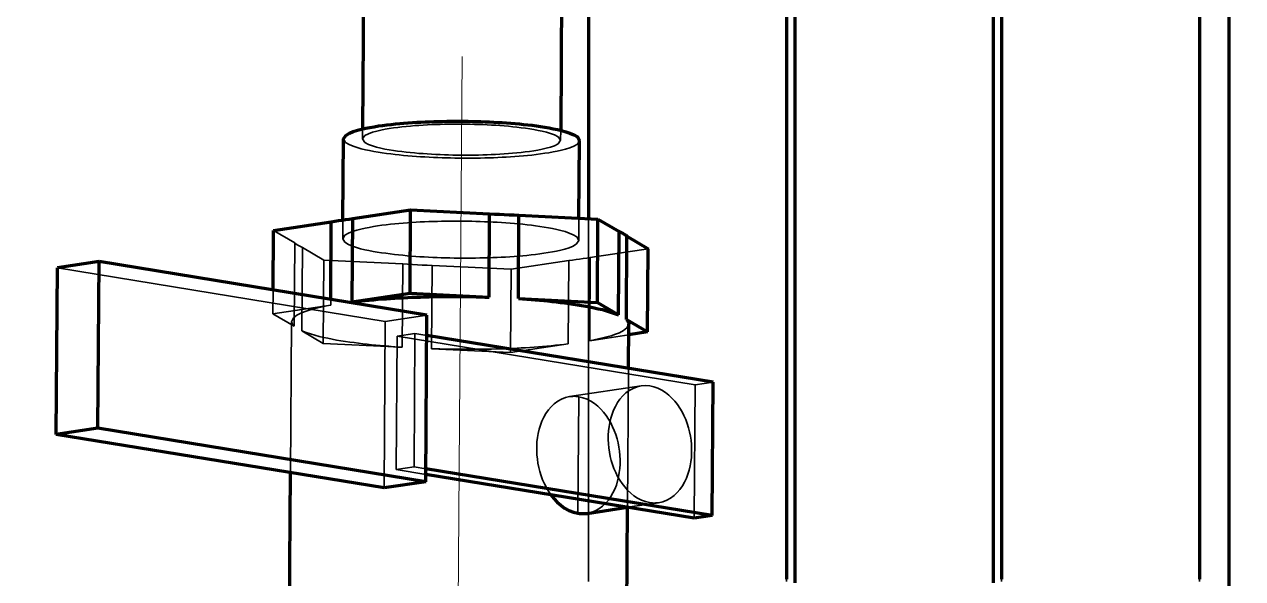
# Model space of a CAD drawing. Header units: millimetres. Extents: x 0 to 2382, y 0 to 420.
# Drawn here: x 257.62 to 272.07, y 241.3 to 247.87 of the extents above; entities that cross this region are included whole.
import ezdxf

# ---------------------------------------------------------------- set-up
doc = ezdxf.new("R2010")
doc.units = ezdxf.units.MM
doc.linetypes.add('IRAM-E-TRAZOS', pattern=[5, 4, -1])
doc.linetypes.add('IRAM-F-TRAZO-PUNTO', pattern=[20, 15, -2, 1, -2])
for name, color, linetype, lineweight in [('01-VISIBLE', 7, 'CONTINUOUS', 70), ('02-OCULTA', 4, 'IRAM-E-TRAZOS', 35), ('03-EJE', 1, 'IRAM-F-TRAZO-PUNTO', 18), ('08-FINA', 5, 'CONTINUOUS', 18)]:
    doc.layers.add(name, color=color, linetype=linetype, lineweight=lineweight)

msp = doc.modelspace()

# ---------------------------------------------------------------- linework, layer by layer
at = {"layer": '01-VISIBLE'}
for p, q in [((261.838, 275.562), (261.634, 246.629)), ((264.188, 275.545), (263.984, 246.613)), ((271.912, 235), (271.912, 252.75)), ((264.312, 251.107), (264.312, 245.565)), ((266.662, 251.107), (266.662, 243.093)), ((269.212, 251.107), (269.212, 243.093)), ((271.562, 251.107), (271.562, 243.093)), ((266.762, 250.565), (266.762, 243.718)), ((269.112, 250.565), (269.112, 243.718)), ((261.401, 245.55), (261.408, 246.512)), ((264.201, 245.571), (264.208, 246.492)), ((261.518, 245.566), (262.204, 245.668)), ((262.197, 244.681), (262.204, 245.668)), ((262.204, 245.668), (263.141, 245.623)), ((260.578, 245.425), (261.263, 245.528)), ((261.257, 244.607), (261.263, 245.528)), ((261.511, 244.578), (261.518, 245.566)), ((263.134, 244.635), (263.141, 245.623)), ((263.482, 244.618), (263.489, 245.606)), ((263.489, 245.606), (264.426, 245.56)), ((264.419, 244.572), (264.426, 245.56)), ((264.426, 245.56), (264.677, 245.412)), ((260.573, 244.719), (260.578, 245.425)), ((264.67, 244.424), (264.677, 245.412)), ((264.763, 244.369), (264.77, 245.356)), ((264.77, 245.356), (265.021, 245.208)), ((265.014, 244.221), (265.021, 245.208)), ((258, 243.007), (258.014, 244.982)), ((258.509, 245.056), (258.014, 244.982)), ((258.495, 243.081), (258.509, 245.056)), ((262.398, 244.421), (258.509, 245.056)), ((261.511, 244.578), (262.197, 244.681)), ((262.197, 244.681), (263.134, 244.635)), ((263.482, 244.618), (264.419, 244.572)), ((264.419, 244.572), (264.67, 244.424)), ((262.384, 242.446), (262.398, 244.421)), ((264.763, 244.369), (265.014, 244.221)), ((264.789, 243.788), (264.792, 244.315)), ((265.014, 244.221), (264.791, 244.187)), ((265.791, 243.625), (262.396, 244.179)), ((265.779, 242.045), (265.791, 243.625)), ((258.495, 243.081), (258, 243.007)), ((262.384, 242.446), (258.495, 243.081)), ((261.889, 242.372), (258, 243.007)), ((260.768, 240.915), (260.78, 242.553)), ((265.779, 242.045), (262.385, 242.599)), ((265.567, 242.013), (262.385, 242.533)), ((262.384, 242.446), (261.889, 242.372)), ((264.298, 242.07), (264.776, 242.142)), ((264.767, 240.796), (264.777, 242.142)), ((265.779, 242.045), (265.567, 242.013))]:
    msp.add_line(p, q, dxfattribs=at)
for points in [[(261.408, 246.512), (261.434, 246.553), (261.477, 246.579), (261.524, 246.598), (261.573, 246.613), (261.622, 246.626), (261.672, 246.638), (261.721, 246.647), (261.771, 246.656), (261.822, 246.664), (261.872, 246.671), (261.922, 246.678), (261.973, 246.683), (262.023, 246.689), (262.074, 246.693), (262.124, 246.698), (262.175, 246.702), (262.226, 246.705), (262.276, 246.708), (262.327, 246.711), (262.378, 246.713), (262.428, 246.715), (262.479, 246.717), (262.53, 246.718), (262.581, 246.719), (262.632, 246.72), (262.682, 246.721), (262.733, 246.721), (262.784, 246.721), (262.835, 246.721), (262.885, 246.72), (262.936, 246.719), (262.987, 246.718), (263.038, 246.716), (263.089, 246.714), (263.139, 246.712), (263.19, 246.71), (263.241, 246.707), (263.291, 246.704), (263.342, 246.701), (263.393, 246.697), (263.443, 246.693), (263.494, 246.688), (263.544, 246.683), (263.595, 246.677), (263.645, 246.672), (263.696, 246.665), (263.746, 246.658), (263.796, 246.65), (263.846, 246.642), (263.896, 246.632), (263.946, 246.622), (263.995, 246.61), (264.044, 246.596), (264.092, 246.58), (264.139, 246.56), (264.182, 246.534), (264.208, 246.492)], [(261.263, 245.528), (261.306, 245.535), (261.348, 245.542), (261.391, 245.548), (261.433, 245.555), (261.476, 245.56), (261.518, 245.566)], [(263.141, 245.623), (263.199, 245.62), (263.257, 245.618), (263.315, 245.615), (263.373, 245.612), (263.431, 245.609), (263.489, 245.606)], [(264.677, 245.412), (264.693, 245.404), (264.709, 245.396), (264.725, 245.388), (264.741, 245.378), (264.756, 245.368), (264.77, 245.356)], [(261.511, 244.578), (261.562, 244.584), (261.612, 244.59), (261.663, 244.595), (261.713, 244.6), (261.764, 244.604), (261.815, 244.609), (261.865, 244.613), (261.916, 244.616), (261.966, 244.62), (262.017, 244.623), (262.068, 244.626), (262.119, 244.628), (262.169, 244.631), (262.22, 244.633), (262.271, 244.635), (262.321, 244.636), (262.372, 244.638), (262.423, 244.639), (262.474, 244.64), (262.525, 244.641), (262.575, 244.641), (262.626, 244.642), (262.677, 244.642), (262.728, 244.642), (262.778, 244.642), (262.829, 244.641), (262.88, 244.641), (262.931, 244.64), (262.981, 244.639), (263.032, 244.638), (263.083, 244.636), (263.134, 244.635)], [(263.482, 244.618), (263.532, 244.615), (263.582, 244.611), (263.633, 244.607), (263.683, 244.603), (263.733, 244.599), (263.783, 244.594), (263.833, 244.589), (263.883, 244.584), (263.933, 244.578), (263.983, 244.572), (264.033, 244.566), (264.083, 244.559), (264.133, 244.552), (264.182, 244.544), (264.232, 244.536), (264.282, 244.528), (264.331, 244.518), (264.38, 244.508), (264.429, 244.497), (264.478, 244.486), (264.527, 244.473), (264.575, 244.458), (264.623, 244.442), (264.67, 244.424)], [(264.763, 244.369), (264.771, 244.361), (264.777, 244.353), (264.783, 244.345), (264.788, 244.335), (264.791, 244.325), (264.792, 244.315)], [(266.762, 243.718), (266.762, 243.668), (266.762, 243.618), (266.762, 243.567), (266.762, 243.517), (266.762, 243.466), (266.762, 243.416), (266.762, 243.365), (266.762, 243.315), (266.762, 243.265), (266.762, 243.214), (266.762, 243.164), (266.762, 243.113), (266.762, 243.063), (266.762, 243.013), (266.762, 242.962), (266.762, 242.912), (266.762, 242.861), (266.762, 242.811), (266.762, 242.761), (266.762, 242.71), (266.762, 242.66), (266.762, 242.609), (266.762, 242.559), (266.762, 242.508), (266.762, 242.458), (266.762, 242.408), (266.762, 242.357), (266.762, 242.307), (266.762, 242.256), (266.762, 242.206), (266.762, 242.156), (266.762, 242.105), (266.762, 242.055), (266.762, 242.004), (266.762, 241.954), (266.762, 241.904), (266.762, 241.853), (266.762, 241.803), (266.762, 241.752), (266.762, 241.702), (266.762, 241.651), (266.762, 241.601), (266.762, 241.551), (266.762, 241.5), (266.762, 241.45), (266.762, 241.399), (266.762, 241.349), (266.762, 241.299), (266.762, 241.248)], [(269.112, 243.718), (269.112, 243.668), (269.112, 243.618), (269.112, 243.567), (269.112, 243.517), (269.112, 243.466), (269.112, 243.416), (269.112, 243.365), (269.112, 243.315), (269.112, 243.265), (269.112, 243.214), (269.112, 243.164), (269.112, 243.113), (269.112, 243.063), (269.112, 243.013), (269.112, 242.962), (269.112, 242.912), (269.112, 242.861), (269.112, 242.811), (269.112, 242.761), (269.112, 242.71), (269.112, 242.66), (269.112, 242.609), (269.112, 242.559), (269.112, 242.508), (269.112, 242.458), (269.112, 242.408), (269.112, 242.357), (269.112, 242.307), (269.112, 242.256), (269.112, 242.206), (269.112, 242.156), (269.112, 242.105), (269.112, 242.055), (269.112, 242.004), (269.112, 241.954), (269.112, 241.904), (269.112, 241.853), (269.112, 241.803), (269.112, 241.752), (269.112, 241.702), (269.112, 241.651), (269.112, 241.601), (269.112, 241.551), (269.112, 241.5), (269.112, 241.45), (269.112, 241.399), (269.112, 241.349), (269.112, 241.299), (269.112, 241.248)], [(266.662, 243.093), (266.662, 243.043), (266.662, 242.993), (266.662, 242.943), (266.662, 242.893), (266.662, 242.843), (266.662, 242.793), (266.662, 242.742), (266.662, 242.692), (266.662, 242.642), (266.662, 242.592), (266.662, 242.542), (266.662, 242.492), (266.662, 242.442), (266.662, 242.392), (266.662, 242.341), (266.662, 242.291), (266.662, 242.241), (266.662, 242.191), (266.662, 242.141), (266.662, 242.091), (266.662, 242.041), (266.662, 241.991), (266.662, 241.94), (266.662, 241.89), (266.662, 241.84), (266.662, 241.79), (266.662, 241.74), (266.662, 241.69), (266.662, 241.64), (266.662, 241.59), (266.662, 241.539), (266.662, 241.489), (266.662, 241.439), (266.662, 241.389), (266.662, 241.339), (266.662, 241.289)], [(269.212, 243.093), (269.212, 243.043), (269.212, 242.993), (269.212, 242.943), (269.212, 242.893), (269.212, 242.843), (269.212, 242.793), (269.212, 242.742), (269.212, 242.692), (269.212, 242.642), (269.212, 242.592), (269.212, 242.542), (269.212, 242.492), (269.212, 242.442), (269.212, 242.392), (269.212, 242.341), (269.212, 242.291), (269.212, 242.241), (269.212, 242.191), (269.212, 242.141), (269.212, 242.091), (269.212, 242.041), (269.212, 241.991), (269.212, 241.94), (269.212, 241.89), (269.212, 241.84), (269.212, 241.79), (269.212, 241.74), (269.212, 241.69), (269.212, 241.64), (269.212, 241.59), (269.212, 241.539), (269.212, 241.489), (269.212, 241.439), (269.212, 241.389), (269.212, 241.339), (269.212, 241.289)], [(271.562, 243.093), (271.562, 243.043), (271.562, 242.993), (271.562, 242.943), (271.562, 242.893), (271.562, 242.843), (271.562, 242.793), (271.562, 242.742), (271.562, 242.692), (271.562, 242.642), (271.562, 242.592), (271.562, 242.542), (271.562, 242.492), (271.562, 242.442), (271.562, 242.392), (271.562, 242.341), (271.562, 242.291), (271.562, 242.241), (271.562, 242.191), (271.562, 242.141), (271.562, 242.091), (271.562, 242.041), (271.562, 241.991), (271.562, 241.94), (271.562, 241.89), (271.562, 241.84), (271.562, 241.79), (271.562, 241.74), (271.562, 241.69), (271.562, 241.64), (271.562, 241.59), (271.562, 241.539), (271.562, 241.489), (271.562, 241.439), (271.562, 241.389), (271.562, 241.339), (271.562, 241.289)], [(263.868, 242.29), (263.904, 242.246), (263.942, 242.204), (263.985, 242.166), (264.031, 242.133), (264.081, 242.106), (264.134, 242.085), (264.189, 242.071)], [(264.189, 242.071), (264.207, 242.069), (264.225, 242.067), (264.243, 242.067), (264.261, 242.067), (264.28, 242.068), (264.298, 242.07)]]:
    msp.add_lwpolyline(points, dxfattribs=at)
at = {"layer": '02-OCULTA'}
for p, q in [((264.312, 243.185), (264.312, 251.015)), ((266.662, 243.185), (266.662, 251.015)), ((269.212, 243.185), (269.212, 251.015)), ((271.562, 243.185), (271.562, 251.015)), ((266.762, 243.364), (266.762, 250.836)), ((269.112, 243.364), (269.112, 250.836)), ((261.634, 246.629), (261.633, 246.51)), ((263.984, 246.613), (263.983, 246.494)), ((261.399, 245.326), (261.401, 245.55)), ((264.199, 245.307), (264.201, 245.571)), ((264.312, 245.565), (264.312, 243.093)), ((260.829, 245.277), (260.578, 245.425)), ((260.822, 244.289), (260.829, 245.277)), ((260.915, 244.234), (260.922, 245.222)), ((261.173, 245.073), (260.922, 245.222)), ((261.166, 244.086), (261.173, 245.073)), ((262.11, 245.028), (261.173, 245.073)), ((264.328, 244.118), (264.335, 245.106)), ((265.021, 245.208), (264.335, 245.106)), ((261.903, 244.347), (258.014, 244.982)), ((262.103, 244.04), (262.11, 245.028)), ((262.451, 244.023), (262.458, 245.011)), ((263.395, 244.965), (262.458, 245.011)), ((263.388, 243.977), (263.395, 244.965)), ((264.08, 245.068), (263.395, 244.965)), ((264.073, 244.08), (264.08, 245.068)), ((260.571, 244.437), (260.573, 244.719)), ((260.571, 244.437), (261.256, 244.54)), ((261.256, 244.54), (261.257, 244.607)), ((260.822, 244.289), (260.571, 244.437)), ((262.398, 244.421), (261.903, 244.347)), ((260.78, 242.553), (260.792, 244.343)), ((261.166, 244.086), (260.915, 244.234)), ((261.889, 242.372), (261.903, 244.347)), ((262.103, 244.04), (261.166, 244.086)), ((262.032, 242.59), (262.043, 244.17)), ((262.043, 244.17), (262.255, 244.202)), ((265.578, 243.593), (262.043, 244.17)), ((262.244, 242.622), (262.255, 244.202)), ((262.396, 244.179), (262.255, 244.202)), ((264.073, 244.08), (263.388, 243.977)), ((264.791, 244.187), (264.328, 244.118)), ((263.388, 243.977), (262.451, 244.023)), ((264.777, 242.142), (264.789, 243.788)), ((264.09, 243.455), (264.939, 243.582)), ((265.567, 242.013), (265.578, 243.593)), ((265.791, 243.625), (265.578, 243.593)), ((264.189, 242.071), (264.199, 243.454)), ((262.032, 242.59), (262.244, 242.622)), ((262.385, 242.599), (262.244, 242.622)), ((262.385, 242.533), (262.032, 242.59)), ((264.776, 242.142), (265.146, 242.197))]:
    msp.add_line(p, q, dxfattribs=at)
for points in [[(262.808, 246.686), (262.757, 246.686), (262.707, 246.686), (262.656, 246.685), (262.605, 246.684), (262.555, 246.683), (262.504, 246.681), (262.454, 246.68), (262.403, 246.677), (262.353, 246.674), (262.302, 246.671), (262.252, 246.668), (262.202, 246.663), (262.151, 246.659), (262.101, 246.654), (262.051, 246.648), (262.001, 246.641), (261.951, 246.633), (261.901, 246.625), (261.851, 246.615), (261.802, 246.604), (261.753, 246.59), (261.706, 246.573), (261.661, 246.55), (261.633, 246.51)], [(263.983, 246.494), (263.955, 246.534), (263.91, 246.558), (263.863, 246.575), (263.814, 246.59), (263.765, 246.602), (263.716, 246.612), (263.666, 246.621), (263.616, 246.63), (263.566, 246.637), (263.515, 246.644), (263.465, 246.65), (263.415, 246.655), (263.364, 246.66), (263.314, 246.664), (263.263, 246.668), (263.213, 246.672), (263.162, 246.675), (263.112, 246.677), (263.061, 246.68), (263.01, 246.681), (262.96, 246.683), (262.909, 246.684), (262.858, 246.685), (262.808, 246.686)], [(261.818, 246.354), (261.768, 246.362), (261.718, 246.372), (261.669, 246.382), (261.619, 246.394), (261.571, 246.408), (261.523, 246.424), (261.476, 246.443), (261.433, 246.47), (261.408, 246.512)], [(261.633, 246.51), (261.66, 246.47), (261.705, 246.446), (261.752, 246.428), (261.801, 246.414), (261.85, 246.402), (261.9, 246.391), (261.949, 246.382), (261.999, 246.374), (262.049, 246.367), (262.099, 246.36), (262.15, 246.354), (262.2, 246.349), (262.25, 246.344), (262.301, 246.339), (262.351, 246.336), (262.402, 246.332), (262.452, 246.329), (262.503, 246.326), (262.553, 246.324), (262.604, 246.322), (262.655, 246.321), (262.705, 246.319), (262.756, 246.319), (262.806, 246.318), (262.857, 246.318), (262.908, 246.318), (262.958, 246.318), (263.009, 246.319), (263.059, 246.321), (263.11, 246.322), (263.161, 246.324), (263.211, 246.326), (263.262, 246.329), (263.312, 246.332), (263.363, 246.336), (263.413, 246.34), (263.464, 246.345), (263.514, 246.35), (263.564, 246.356), (263.614, 246.363), (263.664, 246.37), (263.714, 246.379), (263.764, 246.388), (263.813, 246.4), (263.862, 246.413), (263.91, 246.43), (263.954, 246.454), (263.983, 246.494)], [(264.208, 246.492), (264.182, 246.45), (264.138, 246.424), (264.091, 246.405), (264.042, 246.39), (263.993, 246.377), (263.944, 246.366), (263.894, 246.356), (263.844, 246.347), (263.794, 246.34), (263.743, 246.332), (263.693, 246.326), (263.642, 246.32), (263.592, 246.315), (263.541, 246.31), (263.491, 246.306), (263.44, 246.302), (263.389, 246.299), (263.339, 246.295), (263.288, 246.293), (263.237, 246.29), (263.186, 246.288), (263.135, 246.287), (263.085, 246.285), (263.034, 246.284), (262.983, 246.283), (262.932, 246.283), (262.881, 246.283), (262.831, 246.283), (262.78, 246.283), (262.729, 246.284), (262.678, 246.285), (262.627, 246.286), (262.577, 246.287), (262.526, 246.289), (262.475, 246.291), (262.424, 246.294), (262.374, 246.297), (262.323, 246.3), (262.272, 246.303), (262.221, 246.307), (262.171, 246.311), (262.12, 246.316), (262.07, 246.321), (262.019, 246.326), (261.969, 246.332), (261.918, 246.339), (261.868, 246.346), (261.818, 246.354)], [(261.399, 245.326), (261.425, 245.368), (261.469, 245.394), (261.516, 245.413), (261.564, 245.428), (261.614, 245.441), (261.663, 245.452), (261.713, 245.462), (261.763, 245.471), (261.813, 245.479), (261.863, 245.486), (261.914, 245.492), (261.964, 245.498), (262.015, 245.503), (262.065, 245.508), (262.116, 245.512), (262.167, 245.516), (262.217, 245.52), (262.268, 245.523), (262.319, 245.526), (262.369, 245.528), (262.42, 245.53), (262.471, 245.532), (262.522, 245.533), (262.572, 245.534), (262.623, 245.535), (262.674, 245.536), (262.725, 245.536), (262.776, 245.536), (262.826, 245.535), (262.877, 245.535), (262.928, 245.534), (262.979, 245.533), (263.029, 245.531), (263.08, 245.529), (263.131, 245.527), (263.182, 245.525), (263.232, 245.522), (263.283, 245.519), (263.334, 245.515), (263.384, 245.512), (263.435, 245.507), (263.485, 245.503), (263.536, 245.498), (263.587, 245.492), (263.637, 245.486), (263.687, 245.48), (263.738, 245.473), (263.788, 245.465), (263.838, 245.456), (263.888, 245.447), (263.937, 245.436), (263.987, 245.424), (264.036, 245.411), (264.084, 245.395), (264.131, 245.375), (264.174, 245.349), (264.199, 245.307)], [(260.922, 245.222), (260.906, 245.229), (260.889, 245.237), (260.873, 245.246), (260.858, 245.255), (260.843, 245.265), (260.829, 245.277)], [(261.809, 245.169), (261.76, 245.177), (261.71, 245.187), (261.66, 245.197), (261.611, 245.209), (261.562, 245.223), (261.514, 245.239), (261.468, 245.258), (261.425, 245.285), (261.399, 245.326)], [(264.199, 245.307), (264.173, 245.265), (264.13, 245.239), (264.083, 245.22), (264.034, 245.205), (263.985, 245.192), (263.935, 245.181), (263.886, 245.171), (263.835, 245.162), (263.785, 245.154), (263.735, 245.147), (263.685, 245.141), (263.634, 245.135), (263.584, 245.13), (263.533, 245.125), (263.482, 245.121), (263.432, 245.117), (263.381, 245.113), (263.33, 245.11), (263.279, 245.108), (263.229, 245.105), (263.178, 245.103), (263.127, 245.101), (263.076, 245.1), (263.026, 245.099), (262.975, 245.098), (262.924, 245.098), (262.873, 245.097), (262.822, 245.097), (262.771, 245.098), (262.721, 245.098), (262.67, 245.099), (262.619, 245.101), (262.568, 245.102), (262.517, 245.104), (262.467, 245.106), (262.416, 245.109), (262.365, 245.111), (262.314, 245.114), (262.264, 245.118), (262.213, 245.122), (262.162, 245.126), (262.112, 245.131), (262.061, 245.136), (262.011, 245.141), (261.96, 245.147), (261.91, 245.154), (261.86, 245.161), (261.809, 245.169)], [(264.335, 245.106), (264.293, 245.098), (264.251, 245.091), (264.208, 245.085), (264.166, 245.079), (264.123, 245.073), (264.08, 245.068)], [(262.458, 245.011), (262.4, 245.013), (262.342, 245.015), (262.284, 245.018), (262.226, 245.021), (262.168, 245.024), (262.11, 245.028)], [(260.792, 244.343), (260.815, 244.389), (260.856, 244.421), (260.903, 244.445), (260.952, 244.464), (261.001, 244.48), (261.052, 244.495), (261.103, 244.508), (261.154, 244.52), (261.205, 244.53), (261.256, 244.54)], [(260.822, 244.289), (260.814, 244.296), (260.807, 244.304), (260.801, 244.313), (260.797, 244.323), (260.793, 244.333), (260.792, 244.343)], [(261.378, 244.117), (261.326, 244.126), (261.273, 244.136), (261.221, 244.146), (261.169, 244.157), (261.118, 244.169), (261.066, 244.183), (261.015, 244.198), (260.965, 244.215), (260.915, 244.234)], [(264.792, 244.315), (264.77, 244.269), (264.728, 244.237), (264.682, 244.213), (264.633, 244.194), (264.583, 244.177), (264.533, 244.163), (264.482, 244.15), (264.431, 244.138), (264.38, 244.128), (264.328, 244.118)], [(262.103, 244.04), (262.051, 244.043), (261.999, 244.047), (261.947, 244.051), (261.895, 244.056), (261.843, 244.06), (261.791, 244.065), (261.74, 244.07), (261.688, 244.076), (261.636, 244.082), (261.584, 244.088), (261.533, 244.095), (261.481, 244.102), (261.43, 244.109), (261.378, 244.117)], [(264.073, 244.08), (264.023, 244.074), (263.972, 244.068), (263.922, 244.063), (263.871, 244.058), (263.821, 244.054), (263.77, 244.049), (263.72, 244.045), (263.669, 244.042), (263.618, 244.038), (263.568, 244.035), (263.517, 244.032), (263.466, 244.03), (263.415, 244.027), (263.365, 244.025), (263.314, 244.023), (263.263, 244.022), (263.213, 244.02), (263.162, 244.019), (263.111, 244.018), (263.06, 244.017), (263.009, 244.016), (262.959, 244.016), (262.908, 244.016), (262.857, 244.016), (262.806, 244.016), (262.756, 244.016), (262.705, 244.017), (262.654, 244.018), (262.603, 244.019), (262.552, 244.02), (262.502, 244.021), (262.451, 244.023)], [(264.939, 243.582), (264.89, 243.571), (264.842, 243.552), (264.798, 243.528), (264.757, 243.498), (264.72, 243.463), (264.687, 243.425), (264.658, 243.383), (264.633, 243.339), (264.611, 243.294), (264.593, 243.246), (264.578, 243.198), (264.566, 243.149), (264.557, 243.099), (264.551, 243.048), (264.548, 242.998), (264.548, 242.947), (264.55, 242.896), (264.555, 242.846), (264.562, 242.796), (264.572, 242.746), (264.584, 242.697), (264.599, 242.648), (264.616, 242.601), (264.636, 242.554), (264.659, 242.509), (264.684, 242.465), (264.713, 242.423), (264.743, 242.383), (264.777, 242.345), (264.814, 242.31), (264.853, 242.278), (264.896, 242.25), (264.941, 242.227), (264.988, 242.21), (265.038, 242.198)], [(265.146, 242.197), (265.196, 242.208), (265.243, 242.227), (265.288, 242.251), (265.328, 242.282), (265.365, 242.317), (265.398, 242.355), (265.428, 242.397), (265.453, 242.441), (265.475, 242.487), (265.493, 242.535), (265.508, 242.583), (265.519, 242.633), (265.528, 242.683), (265.534, 242.734), (265.537, 242.784), (265.537, 242.835), (265.535, 242.886), (265.53, 242.937), (265.522, 242.987), (265.512, 243.037), (265.5, 243.086), (265.485, 243.135), (265.467, 243.182), (265.446, 243.229), (265.423, 243.274), (265.398, 243.318), (265.369, 243.361), (265.338, 243.401), (265.304, 243.438), (265.267, 243.473), (265.227, 243.504), (265.184, 243.532), (265.138, 243.554), (265.09, 243.571), (265.04, 243.582), (264.99, 243.586), (264.939, 243.582)], [(264.09, 243.455), (264.041, 243.444), (263.993, 243.425), (263.949, 243.401), (263.908, 243.37), (263.871, 243.335), (263.838, 243.297), (263.809, 243.255), (263.783, 243.211), (263.762, 243.164), (263.744, 243.117), (263.729, 243.068), (263.717, 243.019), (263.708, 242.968), (263.702, 242.918), (263.699, 242.867), (263.699, 242.816), (263.702, 242.765), (263.707, 242.714), (263.714, 242.664), (263.724, 242.614), (263.737, 242.565), (263.752, 242.516), (263.77, 242.468), (263.791, 242.422), (263.814, 242.376), (263.84, 242.332), (263.868, 242.29)], [(264.199, 243.454), (264.181, 243.456), (264.163, 243.458), (264.145, 243.459), (264.127, 243.458), (264.108, 243.457), (264.09, 243.455)], [(264.298, 242.07), (264.347, 242.081), (264.394, 242.1), (264.438, 242.124), (264.479, 242.154), (264.516, 242.189), (264.549, 242.227), (264.578, 242.269), (264.604, 242.313), (264.625, 242.359), (264.644, 242.406), (264.659, 242.454), (264.67, 242.504), (264.679, 242.554), (264.685, 242.604), (264.688, 242.654), (264.689, 242.705), (264.687, 242.756), (264.682, 242.806), (264.675, 242.856), (264.665, 242.906), (264.652, 242.955), (264.638, 243.004), (264.62, 243.051), (264.6, 243.098), (264.577, 243.143), (264.552, 243.187), (264.524, 243.229), (264.493, 243.269), (264.459, 243.307), (264.423, 243.342), (264.383, 243.374), (264.341, 243.402), (264.296, 243.425), (264.248, 243.442), (264.199, 243.454)], [(266.762, 241.258), (266.762, 241.308), (266.762, 241.358), (266.762, 241.408), (266.762, 241.459), (266.762, 241.509), (266.762, 241.559), (266.762, 241.609), (266.762, 241.659), (266.762, 241.709), (266.762, 241.76), (266.762, 241.81), (266.762, 241.86), (266.762, 241.91), (266.762, 241.96), (266.762, 242.01), (266.762, 242.06), (266.762, 242.111), (266.762, 242.161), (266.762, 242.211), (266.762, 242.261), (266.762, 242.311), (266.762, 242.361), (266.762, 242.412), (266.762, 242.462), (266.762, 242.512), (266.762, 242.562), (266.762, 242.612), (266.762, 242.662), (266.762, 242.712), (266.762, 242.763), (266.762, 242.813), (266.762, 242.863), (266.762, 242.913), (266.762, 242.963), (266.762, 243.013), (266.762, 243.064), (266.762, 243.114), (266.762, 243.164), (266.762, 243.214), (266.762, 243.264), (266.762, 243.314), (266.762, 243.364)], [(269.112, 241.258), (269.112, 241.308), (269.112, 241.358), (269.112, 241.408), (269.112, 241.459), (269.112, 241.509), (269.112, 241.559), (269.112, 241.609), (269.112, 241.659), (269.112, 241.709), (269.112, 241.76), (269.112, 241.81), (269.112, 241.86), (269.112, 241.91), (269.112, 241.96), (269.112, 242.01), (269.112, 242.06), (269.112, 242.111), (269.112, 242.161), (269.112, 242.211), (269.112, 242.261), (269.112, 242.311), (269.112, 242.361), (269.112, 242.412), (269.112, 242.462), (269.112, 242.512), (269.112, 242.562), (269.112, 242.612), (269.112, 242.662), (269.112, 242.712), (269.112, 242.763), (269.112, 242.813), (269.112, 242.863), (269.112, 242.913), (269.112, 242.963), (269.112, 243.013), (269.112, 243.064), (269.112, 243.114), (269.112, 243.164), (269.112, 243.214), (269.112, 243.264), (269.112, 243.314), (269.112, 243.364)], [(264.312, 241.263), (264.312, 241.314), (264.312, 241.364), (264.312, 241.415), (264.312, 241.465), (264.312, 241.516), (264.312, 241.566), (264.312, 241.617), (264.312, 241.668), (264.312, 241.718), (264.312, 241.769), (264.312, 241.819), (264.312, 241.87), (264.312, 241.92), (264.312, 241.971), (264.312, 242.022), (264.312, 242.072), (264.312, 242.123), (264.312, 242.173), (264.312, 242.224), (264.312, 242.274), (264.312, 242.325), (264.312, 242.375), (264.312, 242.426), (264.312, 242.477), (264.312, 242.527), (264.312, 242.578), (264.312, 242.628), (264.312, 242.679), (264.312, 242.729), (264.312, 242.78), (264.312, 242.831), (264.312, 242.881), (264.312, 242.932), (264.312, 242.982), (264.312, 243.033), (264.312, 243.083), (264.312, 243.134), (264.312, 243.185)], [(264.312, 243.093), (264.312, 243.043), (264.312, 242.993), (264.312, 242.943), (264.312, 242.893), (264.312, 242.843), (264.312, 242.793), (264.312, 242.742), (264.312, 242.692), (264.312, 242.642), (264.312, 242.592), (264.312, 242.542), (264.312, 242.492), (264.312, 242.442), (264.312, 242.392), (264.312, 242.341), (264.312, 242.291), (264.312, 242.241), (264.312, 242.191), (264.312, 242.141), (264.312, 242.091), (264.312, 242.041), (264.312, 241.991), (264.312, 241.94), (264.312, 241.89), (264.312, 241.84), (264.312, 241.79), (264.312, 241.74), (264.312, 241.69), (264.312, 241.64), (264.312, 241.59), (264.312, 241.539), (264.312, 241.489), (264.312, 241.439), (264.312, 241.389), (264.312, 241.339), (264.312, 241.289)], [(266.662, 241.263), (266.662, 241.314), (266.662, 241.364), (266.662, 241.415), (266.662, 241.465), (266.662, 241.516), (266.662, 241.566), (266.662, 241.617), (266.662, 241.668), (266.662, 241.718), (266.662, 241.769), (266.662, 241.819), (266.662, 241.87), (266.662, 241.92), (266.662, 241.971), (266.662, 242.022), (266.662, 242.072), (266.662, 242.123), (266.662, 242.173), (266.662, 242.224), (266.662, 242.274), (266.662, 242.325), (266.662, 242.375), (266.662, 242.426), (266.662, 242.477), (266.662, 242.527), (266.662, 242.578), (266.662, 242.628), (266.662, 242.679), (266.662, 242.729), (266.662, 242.78), (266.662, 242.831), (266.662, 242.881), (266.662, 242.932), (266.662, 242.982), (266.662, 243.033), (266.662, 243.083), (266.662, 243.134), (266.662, 243.185)], [(269.212, 241.263), (269.212, 241.314), (269.212, 241.364), (269.212, 241.415), (269.212, 241.465), (269.212, 241.516), (269.212, 241.566), (269.212, 241.617), (269.212, 241.668), (269.212, 241.718), (269.212, 241.769), (269.212, 241.819), (269.212, 241.87), (269.212, 241.92), (269.212, 241.971), (269.212, 242.022), (269.212, 242.072), (269.212, 242.123), (269.212, 242.173), (269.212, 242.224), (269.212, 242.274), (269.212, 242.325), (269.212, 242.375), (269.212, 242.426), (269.212, 242.477), (269.212, 242.527), (269.212, 242.578), (269.212, 242.628), (269.212, 242.679), (269.212, 242.729), (269.212, 242.78), (269.212, 242.831), (269.212, 242.881), (269.212, 242.932), (269.212, 242.982), (269.212, 243.033), (269.212, 243.083), (269.212, 243.134), (269.212, 243.185)], [(271.562, 241.263), (271.562, 241.314), (271.562, 241.364), (271.562, 241.415), (271.562, 241.465), (271.562, 241.516), (271.562, 241.566), (271.562, 241.617), (271.562, 241.668), (271.562, 241.718), (271.562, 241.769), (271.562, 241.819), (271.562, 241.87), (271.562, 241.92), (271.562, 241.971), (271.562, 242.022), (271.562, 242.072), (271.562, 242.123), (271.562, 242.173), (271.562, 242.224), (271.562, 242.274), (271.562, 242.325), (271.562, 242.375), (271.562, 242.426), (271.562, 242.477), (271.562, 242.527), (271.562, 242.578), (271.562, 242.628), (271.562, 242.679), (271.562, 242.729), (271.562, 242.78), (271.562, 242.831), (271.562, 242.881), (271.562, 242.932), (271.562, 242.982), (271.562, 243.033), (271.562, 243.083), (271.562, 243.134), (271.562, 243.185)], [(265.038, 242.198), (265.056, 242.196), (265.074, 242.194), (265.092, 242.193), (265.11, 242.194), (265.128, 242.195), (265.146, 242.197)]]:
    msp.add_lwpolyline(points, dxfattribs=at)
at = {"layer": '03-EJE'}
msp.add_line((262.815, 247.489), (262.614, 219.045), dxfattribs=at)
at = {"layer": '08-FINA'}
msp.add_circle((262.78, 242.551), 18.417, dxfattribs=at)

doc.saveas('drawing.dxf')
